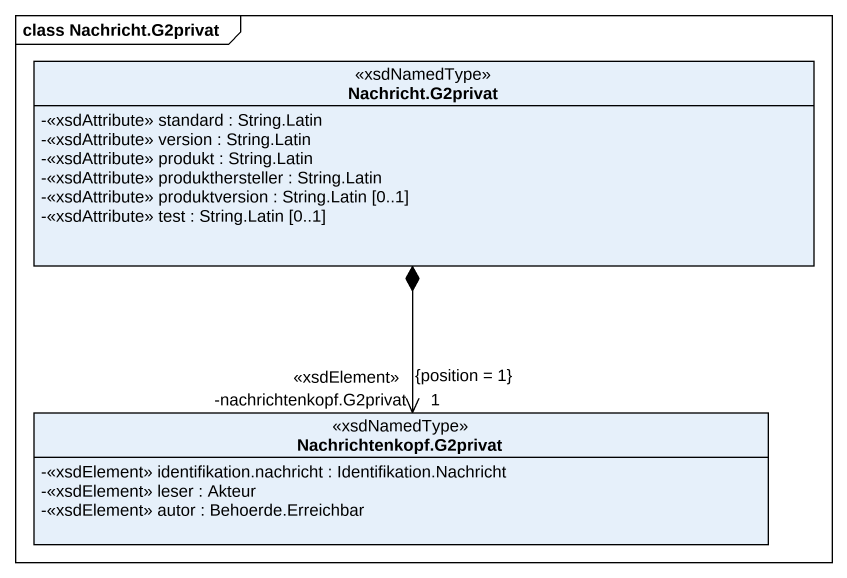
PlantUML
@startuml
mainframe class Nachricht.G2privat
hide circle
hide empty members
skinparam classAttributeIconSize 0
class "Nachricht.G2privat" as Nachricht_G2privat <<xsdNamedType>> {
  -<<xsdAttribute>> standard : String.Latin
  -<<xsdAttribute>> version : String.Latin
  -<<xsdAttribute>> produkt : String.Latin
  -<<xsdAttribute>> produkthersteller : String.Latin
  -<<xsdAttribute>> produktversion : String.Latin [0..1]
  -<<xsdAttribute>> test : String.Latin [0..1]
}
class "Nachrichtenkopf.G2privat" as Nachrichtenkopf_G2privat <<xsdNamedType>> {
  -<<xsdElement>> identifikation.nachricht : Identifikation.Nachricht
  -<<xsdElement>> leser : Akteur
  -<<xsdElement>> autor : Behoerde.Erreichbar
}
Nachricht_G2privat *--> "-nachrichtenkopf.G2privat\n<<xsdElement>>\n1\n{position = 1}" Nachrichtenkopf_G2privat
@enduml
